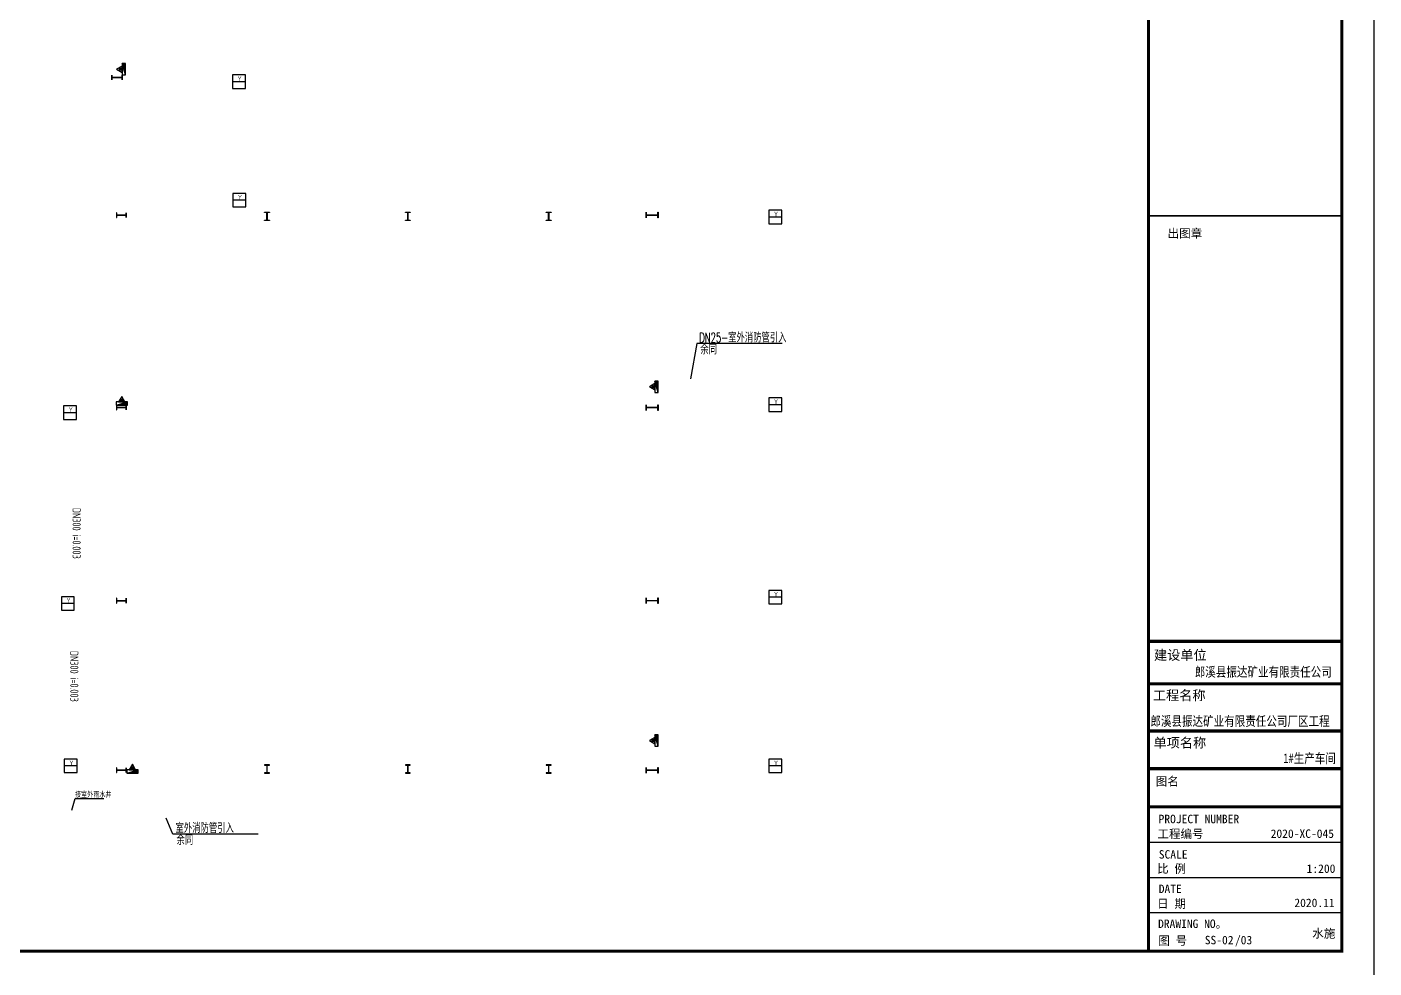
# Model space of a CAD drawing. Extents: x 69728788 to 150676229, y 20333219 to 43663798.
# Drawn here: x 75303655 to 75387357, y 20566116 to 20624566 of the extents above; entities that cross this region are included whole.
import ezdxf

# ---------------------------------------------------------------- set-up
doc = ezdxf.new("R2010")
doc.units = 0
doc.header["$LTSCALE"] = 1000
doc.header["$MEASUREMENT"] = 0
doc.layers.get('0').update_dxf_attribs({"linetype": 'CONTINUOUS'})
for name, color, linetype in [('0-排水标注', 7, 'CONTINUOUS'), ('DIM_消防', 3, 'CONTINUOUS'), ('EQUIP_消火栓', 7, 'CONTINUOUS'), ('EQUIP_消防', 7, 'CONTINUOUS'), ('PUB_TITLE', 4, 'CONTINUOUS'), ('TEXT', 7, 'CONTINUOUS'), ('TEXT_雨水', 7, 'CONTINUOUS'), ('TWT_TEXT', 7, 'CONTINUOUS'), ('图框', 253, 'CONTINUOUS'), ('钢柱', 3, 'CONTINUOUS')]:
    doc.layers.add(name, color=color, linetype=linetype)
doc.layers.add('TT', color=3, linetype='CONTINUOUS', lineweight=13)
doc.styles.add('-黑体', font='simhei.ttf')
doc.styles.add('_HZTXT', font='tssdeng.shx', dxfattribs={"width": 0.8, "bigfont": 'tssdchn.shx'})
doc.styles.add('_TWT_DIM', font='SIMPLEX', dxfattribs={"width": 0.8, "height": 3.5, "bigfont": 'HZTXT'})
doc.styles.add('_TWT_PIPETEXT', font='SIMPLEX', dxfattribs={"width": 0.8, "height": 3.5, "bigfont": 'HZTXT'})
doc.styles.add('WW', font='gbenor.shx', dxfattribs={"width": 0.75, "bigfont": 'gbcbig.shx'})
doc.styles.add('宋体', font='', dxfattribs={"width": 0.8})
doc.styles.add('黑体', font='simhei.ttf', dxfattribs={"width": 0.6, "height": 4.3})
doc.styles.get('宋体').set_extended_font_data('SimSun')

# ---------------------------------------------------------------- blocks, each defined once
blk = doc.blocks.new('$ATTACHMENT$00000214')
h = blk.add_hatch()
h.set_pattern_fill('ANSI31', color=256, scale=200, style=0)
h.set_pattern_definition([(45, (-38543.802, -6842.639), (-17.67767, 17.67767), [])])
h.paths.add_polyline_path([(-65, 2), (65, 2), (65, -128), (-65, -128)])
for points in [[(0, 172), (-198, -172), (198, -172)], [(-65, 2), (65, 2), (65, -128), (-65, -128)]]:
    blk.add_lwpolyline(points, close=True)
blk = doc.blocks.new('$TwtSys$00000434')
for p, q in [((-0.5, 0.5), (-0.5, -0.5)), ((-0.5, -0.5), (0.5, 0.5)), ((0.5, 0.5), (-0.5, 0.5)), ((0.5, -0.5), (0.5, 0.5)), ((-0.5, -0.5), (0.5, -0.5))]:
    blk.add_line(p, q)
blk.add_solid([(0.5, -0.5), (0.5, 0.5), (-0.5, -0.5)])
blk = doc.blocks.new('sdfs')
at = {"layer": 'EQUIP_消火栓', "xscale": 700.0000000000026, "yscale": 200, "zscale": 700, "rotation": 359.999994991093}
blk.add_blockref('$TwtSys$00000434', (75292285, 20580598), dxfattribs=at)
at = {"layer": 'EQUIP_消防'}
blk.add_blockref('$ATTACHMENT$00000214', (75292285, 20580870), dxfattribs=at)

msp = doc.modelspace()

# ---------------------------------------------------------------- linework, layer by layer
for p, q in [((75317226.2, 20621164.9), (75316420.2, 20621164.9)), ((75317249.3, 20613805.1), (75316443.3, 20613805.1)), ((75350558.3, 20612760.9), (75349752.3, 20612760.9)), ((75350558.3, 20601105.1), (75349752.3, 20601105.1)), ((75306739.9, 20600608.2), (75305933.9, 20600608.2)), ((75350558.3, 20589152.5), (75349752.3, 20589152.5)), ((75306599.1, 20588764.1), (75305793.1, 20588764.1)), ((75306776.5, 20578669.6), (75305970.5, 20578669.6)), ((75350558.3, 20578669.6), (75349752.3, 20578669.6))]:
    msp.add_line(p, q)
for points in [[(75317226.2, 20621582.2), (75316420.2, 20621582.2), (75316420.2, 20620747.7), (75317226.2, 20620747.7)], [(75317249.3, 20614222.3), (75316443.3, 20614222.3), (75316443.3, 20613387.8), (75317249.3, 20613387.8)], [(75350558.3, 20613178.2), (75349752.3, 20613178.2), (75349752.3, 20612343.7), (75350558.3, 20612343.7)], [(75306739.9, 20601025.4), (75305933.9, 20601025.4), (75305933.9, 20600190.9), (75306739.9, 20600190.9)], [(75350558.3, 20601522.4), (75349752.3, 20601522.4), (75349752.3, 20600687.9), (75350558.3, 20600687.9)], [(75306599.1, 20589181.4), (75305793.1, 20589181.4), (75305793.1, 20588346.9), (75306599.1, 20588346.9)], [(75350558.3, 20589569.8), (75349752.3, 20589569.8), (75349752.3, 20588735.3), (75350558.3, 20588735.3)], [(75306776.5, 20579086.8), (75305970.5, 20579086.8), (75305970.5, 20578252.3), (75306776.5, 20578252.3)], [(75350558.3, 20579086.8), (75349752.3, 20579086.8), (75349752.3, 20578252.3), (75350558.3, 20578252.3)]]:
    msp.add_lwpolyline(points, close=True)
at = {"layer": 'DIM_消防', "color": 7, "linetype": 'ByBlock', "lineweight": -3}
for p, q in [((75345270, 20604897.6), (75344878, 20602704)), ((75350572.7, 20604897.6), (75345270, 20604897.6)), ((75312727, 20574432.7), (75312311.5, 20575433.7)), ((75318029.7, 20574432.7), (75312727, 20574432.7))]:
    msp.add_line(p, q, dxfattribs=at)
at = {"layer": 'PUB_TITLE'}
msp.add_lwpolyline([(75219157.4, 20565166.1), (75387357.4, 20565166.1), (75387357.4, 20683966.1), (75219157.4, 20683966.1)], close=True, dxfattribs=at)
at = {"layer": 'PUB_TITLE', "const_width": 200}
msp.add_lwpolyline([(75224157.4, 20567166.1), (75385357.4, 20567166.1), (75385357.4, 20681966.1), (75224157.4, 20681966.1)], close=True, dxfattribs=at)
at = {"layer": 'TWT_TEXT'}
for p, q in [((75306451.9, 20575927.9, 0), (75306649.2, 20576642.2)), ((75306649.2, 20576642.2), (75308434.9, 20576642.2)), ((75306649.2, 20576642.2), (75308434.9, 20576642.2))]:
    msp.add_line(p, q, dxfattribs=at)
at = {"layer": '图框', "color": 4}
for points, const_width in [([(75385357.4, 20567166.1), (75373338.9, 20567166.1), (75373338.9, 20681966.1), (75385357.4, 20681966.1)], 197.2), ([(75373338.9, 20586404.4), (75385313.7, 20586404.4)], 199.2), ([(75373338.9, 20583770.4), (75385317.4, 20583770.4)], 199.2), ([(75373338.9, 20580835.9), (75385357.4, 20580835.9)], 199.2), ([(75373338.9, 20578494.5), (75385357.4, 20578494.5)], 199.2), ([(75373338.9, 20576125.4), (75385357.4, 20576125.4)], 199.2), ([(75373338.9, 20573927.7), (75385357.4, 20573927.7)], 80.7), ([(75373338.9, 20571733.8), (75385357.4, 20571733.8)], 80.7), ([(75373338.9, 20569556.5), (75385357.4, 20569556.5)], 80.7)]:
    msp.add_lwpolyline(points, dxfattribs=dict(at, const_width=const_width))
at = {"layer": '图框', "color": 0, "const_width": 100}
msp.add_lwpolyline([(75373338.9, 20612840.2), (75385357.4, 20612840.2)], dxfattribs=at)
at = {"layer": '钢柱', "color": 253}
for points in [[(75308923.5, 20621579.3), (75308923.5, 20621279.3), (75308935.5, 20621279.3), (75308935.5, 20621425.3), (75309561.5, 20621425.3), (75309561.5, 20621279.3), (75309573.5, 20621279.3), (75309573.5, 20621579.3), (75309561.5, 20621579.3), (75309561.5, 20621433.3), (75308935.5, 20621433.3), (75308935.5, 20621579.3)], [(75309223.5, 20613029.3), (75309223.5, 20612729.3), (75309235.5, 20612729.3), (75309235.5, 20612875.3), (75309811.5, 20612875.3), (75309811.5, 20612729.3), (75309823.5, 20612729.3), (75309823.5, 20613029.3), (75309811.5, 20613029.3), (75309811.5, 20612883.3), (75309235.5, 20612883.3), (75309235.5, 20613029.3)], [(75318423.5, 20613054.3), (75318723.5, 20613054.3), (75318723.5, 20613042.3), (75318578.5, 20613042.3), (75318578.5, 20612566.3), (75318723.5, 20612566.3), (75318723.5, 20612554.3), (75318423.5, 20612554.3), (75318423.5, 20612566.3), (75318568.5, 20612566.3), (75318568.5, 20613042.3), (75318423.5, 20613042.3)], [(75327173.5, 20613054.3), (75327473.5, 20613054.3), (75327473.5, 20613042.3), (75327328.5, 20613042.3), (75327328.5, 20612566.3), (75327473.5, 20612566.3), (75327473.5, 20612554.3), (75327173.5, 20612554.3), (75327173.5, 20612566.3), (75327318.5, 20612566.3), (75327318.5, 20613042.3), (75327173.5, 20613042.3)], [(75335923.5, 20613054.3), (75336223.5, 20613054.3), (75336223.5, 20613042.3), (75336078.5, 20613042.3), (75336078.5, 20612566.3), (75336223.5, 20612566.3), (75336223.5, 20612554.3), (75335923.5, 20612554.3), (75335923.5, 20612566.3), (75336068.5, 20612566.3), (75336068.5, 20613042.3), (75335923.5, 20613042.3)], [(75342873.5, 20613054.3), (75342873.5, 20612704.3), (75342859.5, 20612704.3), (75342859.5, 20612874.3), (75342137.5, 20612874.3), (75342137.5, 20612704.3), (75342123.5, 20612704.3), (75342123.5, 20613054.3), (75342137.5, 20613054.3), (75342137.5, 20612884.3), (75342859.5, 20612884.3), (75342859.5, 20613054.3)], [(75309223.5, 20601079.3), (75309223.5, 20600779.3), (75309235.5, 20600779.3), (75309235.5, 20600925.3), (75309811.5, 20600925.3), (75309811.5, 20600779.3), (75309823.5, 20600779.3), (75309823.5, 20601079.3), (75309811.5, 20601079.3), (75309811.5, 20600933.3), (75309235.5, 20600933.3), (75309235.5, 20601079.3)], [(75342873.5, 20601104.3), (75342873.5, 20600754.3), (75342859.5, 20600754.3), (75342859.5, 20600924.3), (75342137.5, 20600924.3), (75342137.5, 20600754.3), (75342123.5, 20600754.3), (75342123.5, 20601104.3), (75342137.5, 20601104.3), (75342137.5, 20600934.3), (75342859.5, 20600934.3), (75342859.5, 20601104.3)], [(75342873.5, 20589104.3), (75342873.5, 20588754.3), (75342859.5, 20588754.3), (75342859.5, 20588924.3), (75342137.5, 20588924.3), (75342137.5, 20588754.3), (75342123.5, 20588754.3), (75342123.5, 20589104.3), (75342137.5, 20589104.3), (75342137.5, 20588934.3), (75342859.5, 20588934.3), (75342859.5, 20589104.3)], [(75309223.5, 20589079.3), (75309223.5, 20588779.3), (75309235.5, 20588779.3), (75309235.5, 20588925.3), (75309811.5, 20588925.3), (75309811.5, 20588779.3), (75309823.5, 20588779.3), (75309823.5, 20589079.3), (75309811.5, 20589079.3), (75309811.5, 20588933.3), (75309235.5, 20588933.3), (75309235.5, 20589079.3)], [(75309223.5, 20578554.3), (75309223.5, 20578254.3), (75309235.5, 20578254.3), (75309235.5, 20578400.3), (75309811.5, 20578400.3), (75309811.5, 20578254.3), (75309823.5, 20578254.3), (75309823.5, 20578554.3), (75309811.5, 20578554.3), (75309811.5, 20578408.3), (75309235.5, 20578408.3), (75309235.5, 20578554.3)], [(75318423.1, 20578229.3), (75318723.1, 20578229.3), (75318723.1, 20578241.3), (75318578.1, 20578241.3), (75318578.1, 20578717.3), (75318723.1, 20578717.3), (75318723.1, 20578729.3), (75318423.1, 20578729.3), (75318423.1, 20578717.3), (75318568.1, 20578717.3), (75318568.1, 20578241.3), (75318423.1, 20578241.3)], [(75327173.1, 20578229.3), (75327473.1, 20578229.3), (75327473.1, 20578241.3), (75327328.1, 20578241.3), (75327328.1, 20578717.3), (75327473.1, 20578717.3), (75327473.1, 20578729.3), (75327173.1, 20578729.3), (75327173.1, 20578717.3), (75327318.1, 20578717.3), (75327318.1, 20578241.3), (75327173.1, 20578241.3)], [(75335923.1, 20578229.3), (75336223.1, 20578229.3), (75336223.1, 20578241.3), (75336078.1, 20578241.3), (75336078.1, 20578717.3), (75336223.1, 20578717.3), (75336223.1, 20578729.3), (75335923.1, 20578729.3), (75335923.1, 20578717.3), (75336068.1, 20578717.3), (75336068.1, 20578241.3), (75335923.1, 20578241.3)], [(75342873.5, 20578579.3), (75342873.5, 20578229.3), (75342859.5, 20578229.3), (75342859.5, 20578399.3), (75342137.5, 20578399.3), (75342137.5, 20578229.3), (75342123.5, 20578229.3), (75342123.5, 20578579.3), (75342137.5, 20578579.3), (75342137.5, 20578409.3), (75342859.5, 20578409.3), (75342859.5, 20578579.3)]]:
    msp.add_lwpolyline(points, close=True, dxfattribs=at)

# ---------------------------------------------------------------- block references
at = {"rotation": 90}
for p in [(95890271.9, -54670346.3), (95923371.9, -54690064.8), (95923371.9, -54712043)]:
    msp.add_blockref('sdfs', p, dxfattribs=at)
for p in [(17263.4, 20580.9), (17922.7, -2269.1)]:
    msp.add_blockref('sdfs', p)

# ---------------------------------------------------------------- texts
at = {"layer": '0-排水标注', "style": '_HZTXT', "width": 0.8}
for p in [(75316740.4, 20621194.6), (75316763.5, 20613834.7), (75350072.5, 20612790.6), (75306254.1, 20600637.8), (75350072.5, 20601134.8), (75306113.2, 20588793.8), (75350072.5, 20589182.2), (75306290.7, 20578699.2), (75350072.5, 20578699.2)]:
    msp.add_text('Y', height=300, rotation=0, dxfattribs=at).set_placement(p)
at = {"layer": 'DIM_消防', "color": 7, "linetype": 'ByBlock', "style": '_TWT_DIM', "width": 0.64}
for s, p in [('DN25-室外消防管引入', (75345429, 20604974)), ('余同', (75345491, 20604231.4)), ('室外消防管引入', (75312886, 20574509)), ('余同', (75312948, 20573766.4))]:
    msp.add_text(s, height=600, dxfattribs=at).set_placement(p)
at = {"layer": 'TEXT', "style": '-黑体', "width": 0.8}
for s, p in [('郎溪县振达矿业有限责任公司', (75376215.3, 20584208.1)), ('郎溪县振达矿业有限责任公司厂区工程', (75373458.8, 20581153.2)), ('1#生产车间', (75381711.4, 20578841.8))]:
    msp.add_text(s, height=600.3, dxfattribs=at).set_placement(p)
at = {"layer": 'TEXT_雨水', "style": '_TWT_PIPETEXT', "width": 0.8}
msp.add_text('接室外雨水井', height=350, dxfattribs=at).set_placement((75306640.2, 20576697.4, 0))
at = {"layer": 'TT', "style": 'WW', "width": 0.7}
for p in [(75306490.4, 20594697.2), (75306349.5, 20585815.3)]:
    msp.add_text('DN300 i=0.003', height=500, rotation=270, dxfattribs=at).set_placement(p)
at = {"layer": '图框', "color": 4}
for s, height, style, p in [('出图章', 525.89, '黑体', (75374529.2, 20611479.3)), ('建设单位', 600, '黑体', (75373682.2, 20585259)), ('工程名称', 600, '黑体', (75373615.8, 20582755.9)), ('单项名称', 600, '黑体', (75373655.8, 20579808.6)), ('图名', 525.89, '黑体', (75373794.2, 20577444.4)), ('工程编号', 525.89, '黑体', (75373897.2, 20574181.8)), ('2020-XC-045', 525.888, '宋体', (75380933.8, 20574199.9)), ('SCALE', 525.89, '黑体', (75373980.9, 20572910.7)), ('比 例', 525.89, '黑体', (75373879.5, 20572024.8)), ('1:200', 525.89, '宋体', (75383166.8, 20572026.9)), ('DATE', 525.89, '黑体', (75373978.2, 20570773.5)), ('日 期', 525.89, '黑体', (75373879.5, 20569847.5)), ('2020.11', 525.89, '宋体', (75382405.6, 20569903.9)), ('DRAWING NO。', 525.888, '黑体', (75373936.7, 20568604.1)), ('图 号', 525.89, '黑体', (75373954.1, 20567554))]:
    msp.add_text(s, height=height, dxfattribs=dict(at, style=style)).set_placement(p)
at = {"layer": '图框', "color": 0, "style": '黑体'}
msp.add_text('PROJECT NUMBER', height=525.888, dxfattribs=at).set_placement((75373968.1, 20575111.4))
at = {"layer": '图框', "color": 3, "style": '宋体'}
for s, p in [('/03', (75378714, 20567590.7)), ('水施', (75383521.3, 20567999)), ('SS-02', (75376838.5, 20567590.7))]:
    msp.add_text(s, height=525.89, dxfattribs=at).set_placement(p)

doc.saveas('drawing.dxf')
